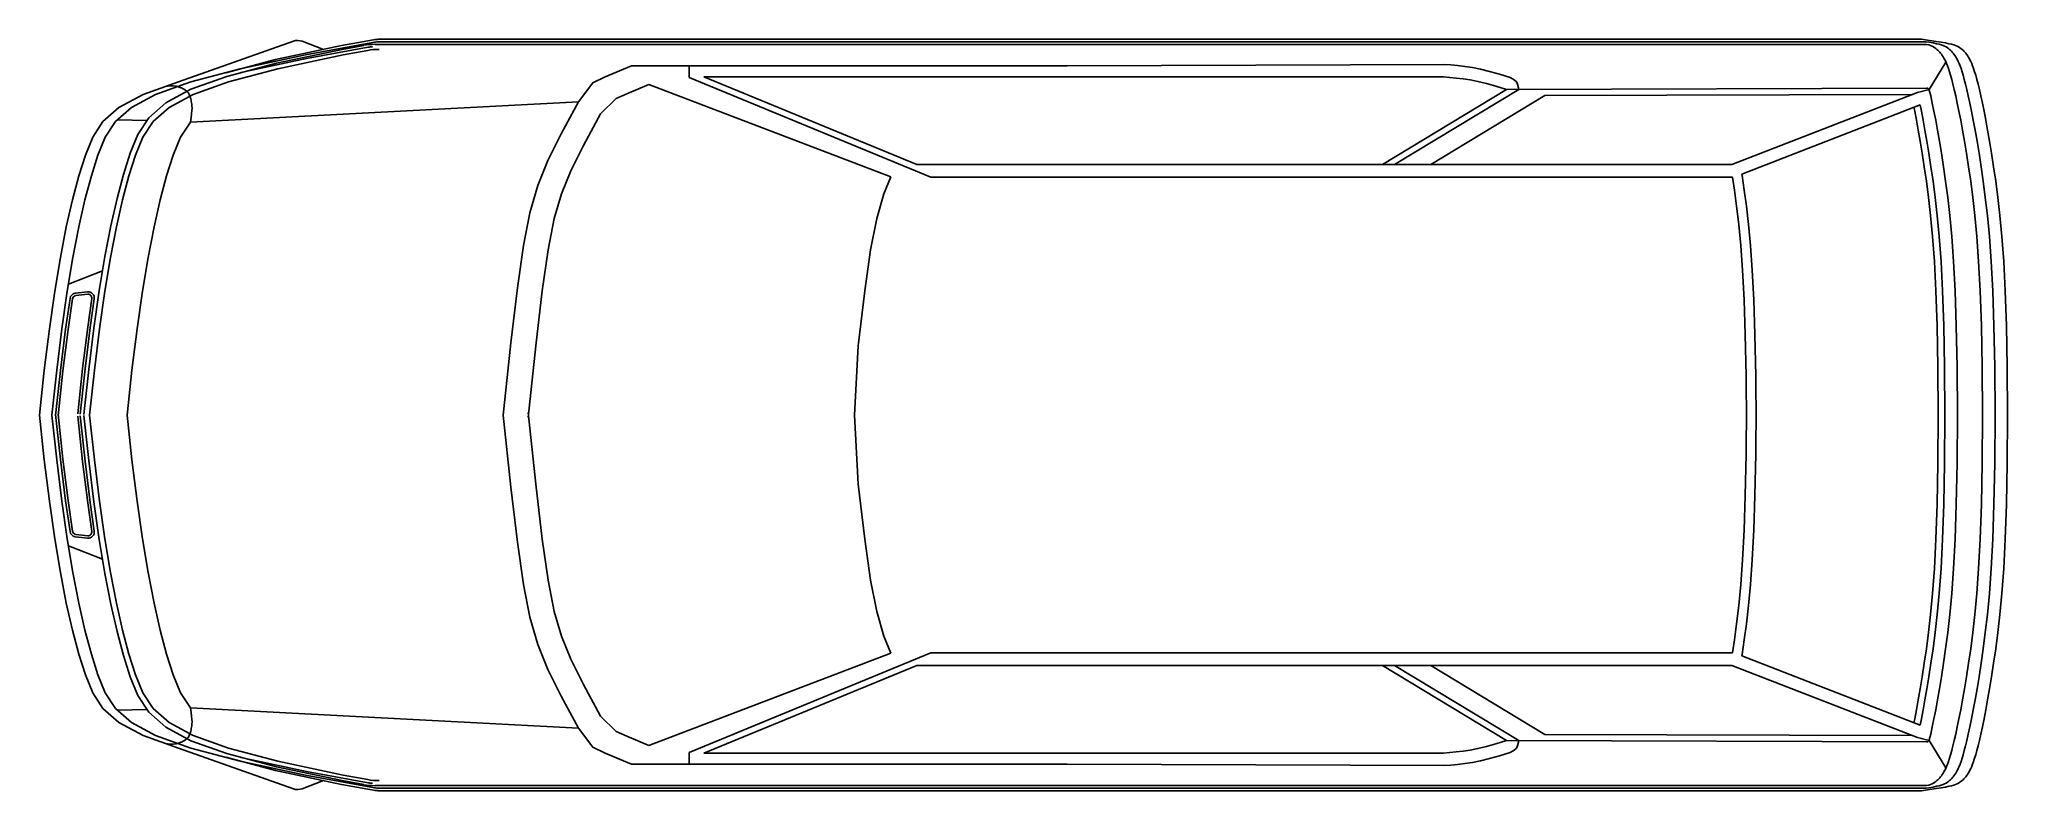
# Model space of a CAD drawing. Extents: x 5 to 501, y -94 to 96.
import ezdxf

# ---------------------------------------------------------------- set-up
doc = ezdxf.new("R2010")
doc.units = 0
doc.header["$LTSCALE"] = 50
doc.header["$MEASUREMENT"] = 0
doc.layers.get('0').update_dxf_attribs({"linetype": 'CONTINUOUS'})

msp = doc.modelspace()

# ---------------------------------------------------------------- linework, layer by layer
at = {"color": 0, "linetype": 'ByBlock'}
for p, q in [((68.67, 95.17), (39.68, 84.93)), ((70.86, 95.14), (76.21, 93.08)), ((89.08, 94.9), (71.73, 91.72)), ((88.87, 95.53), (80.75, 94.04)), ((89.24, 94.37), (480.22, 94.37)), ((90.01, 95.64), (478.96, 95.64)), ((90.22, 95.01), (480.14, 95.01)), ((64.14, 90.51), (51.61, 87.2)), ((64.36, 89.59), (51.89, 86.29)), ((71.73, 91.72), (55.21, 88.21)), ((71.92, 90.79), (55.43, 87.28)), ((80.75, 94.04), (64.14, 90.51)), ((80.93, 93.11), (64.36, 89.59)), ((81.21, 91.72), (64.69, 88.21)), ((87.45, 93.64), (71.92, 90.79)), ((86.39, 94.11), (80.93, 93.11)), ((87.38, 92.85), (81.21, 91.72)), ((263.67, 88.94), (358.73, 89.31)), ((480.87, 82.95), (485.1, 89.86)), ((39.68, 84.93), (30.78, 81.74)), ((42.84, 84.93), (33.94, 81.74)), ((55.21, 88.21), (42.84, 84.93)), ((51.89, 86.29), (42.84, 83.04)), ((52.32, 84.93), (43.42, 81.74)), ((64.69, 88.21), (52.32, 84.93)), ((168.39, 88.94), (168.39, 85.97)), ((229.3, 60.89), (168.39, 85.97)), ((225.78, 64.04), (172.07, 86.16)), ((172.07, 86.16), (358.47, 86.16)), ((30.78, 81.74), (24.68, 78.45)), ((33.94, 81.74), (27.84, 78.45)), ((36.49, 79.63), (32.23, 75.86)), ((42.84, 83.04), (36.49, 79.63)), ((43.42, 81.74), (37.31, 78.45)), ((140.48, 79.84), (42.68, 74.75)), ((158.19, 84.23), (219.22, 60.98)), ((374.36, 82.99), (343.1, 64.04)), ((377.42, 83), (346.15, 64.04)), ((384, 81.44), (355.29, 64.04)), ((374.36, 82.99), (480.28, 83.33)), ((384, 81.44), (476.31, 81.73)), ((477.88, 82.23), (431.13, 64.04)), ((480.87, 82.95), (477.88, 82.23)), ((480.9, 82.84), (481.24, 81.37)), ((481.24, 81.37), (481.63, 79.57)), ((481.63, 79.57), (482.05, 77.55)), ((20.67, 74.92), (18.09, 70.96)), ((24.68, 78.45), (20.67, 74.92)), ((23.83, 74.92), (21.25, 70.96)), ((27.84, 78.45), (23.83, 74.92)), ((31.74, 75.12), (24.29, 75.32)), ((32.23, 75.86), (29.47, 71.63)), ((33.31, 74.92), (30.73, 70.96)), ((37.31, 78.45), (33.31, 74.92)), ((478.57, 79.11), (433.67, 61.64)), ((482.05, 77.55), (482.5, 75.28)), ((482.5, 75.28), (482.96, 72.75)), ((18.09, 70.96), (16.25, 66.43)), ((21.25, 70.96), (19.41, 66.43)), ((29.47, 71.63), (27.55, 66.91)), ((30.73, 70.96), (28.89, 66.43)), ((482.96, 72.75), (483.45, 69.96)), ((483.45, 69.96), (483.96, 66.88)), ((16.25, 66.43), (14.58, 61.17)), ((19.41, 66.43), (17.74, 61.17)), ((27.55, 66.91), (25.86, 61.57)), ((28.89, 66.43), (27.22, 61.17)), ((483.96, 66.88), (484.47, 63.5)), ((14.58, 61.17), (12.97, 55.14)), ((17.74, 61.17), (16.13, 55.14)), ((25.86, 61.57), (24.23, 55.48)), ((27.22, 61.17), (25.61, 55.14)), ((225.78, 64.04), (431.13, 64.04)), ((229.3, 60.89), (431.33, 60.89)), ((484.47, 63.5), (485, 59.81)), ((485, 59.81), (485.54, 55.77)), ((12.97, 55.14), (11.42, 48.29)), ((16.13, 55.14), (14.58, 48.29)), ((24.23, 55.48), (22.67, 48.59)), ((25.61, 55.14), (24.06, 48.29)), ((485.54, 55.77), (486.06, 51.19)), ((486.06, 51.19), (486.56, 45.88)), ((11.42, 48.29), (9.93, 40.61)), ((14.58, 48.29), (13.09, 40.61)), ((22.67, 48.59), (21.17, 40.86)), ((24.06, 48.29), (22.57, 40.61)), ((486.56, 45.88), (487.01, 39.61)), ((9.93, 40.61), (8.51, 32.06)), ((13.09, 40.61), (11.66, 32.06)), ((21.17, 40.86), (19.74, 32.28)), ((22.57, 40.61), (21.14, 32.06)), ((20.56, 37.22), (11.97, 33.87)), ((487.01, 39.61), (487.4, 32.19)), ((8.51, 32.06), (7.15, 22.6)), ((11.66, 32.06), (10.31, 22.6)), ((12.36, 30.27), (11.24, 22.48)), ((12.99, 30.18), (11.87, 22.39)), ((13.62, 31.59), (13.75, 31.62)), ((13.75, 31.62), (16.74, 31.94)), ((13.82, 30.99), (16.81, 31.31)), ((17.85, 30.24), (16.81, 23.01)), ((18.47, 30.15), (17.43, 22.92)), ((19.74, 32.28), (18.37, 22.79)), ((21.14, 32.06), (19.78, 22.6)), ((487.4, 32.19), (487.7, 23.39)), ((7.15, 22.6), (5.86, 12.21)), ((10.31, 22.6), (9.01, 12.21)), ((11.24, 22.48), (9.96, 12.11)), ((11.87, 22.4), (10.58, 12.03)), ((16.81, 23), (15.51, 12.56)), ((17.43, 22.92), (16.14, 12.49)), ((18.37, 22.79), (17.08, 12.38)), ((19.78, 22.6), (18.49, 12.21)), ((487.7, 23.39), (487.91, 13.02)), ((5.86, 12.21), (4.63, 0.86)), ((9.01, 12.21), (7.79, 0.86)), ((9.96, 12.11), (8.74, 0.76)), ((10.58, 12.04), (9.36, 0.69)), ((15.51, 12.55), (14.29, 1.18)), ((16.14, 12.49), (14.92, 1.11)), ((17.08, 12.38), (15.86, 1.01)), ((18.49, 12.21), (17.27, 0.86)), ((487.91, 13.02), (488, 0.86)), ((5.86, -10.49), (4.63, 0.86)), ((9.01, -10.49), (7.79, 0.86)), ((9.96, -10.39), (8.74, 0.96)), ((10.58, -10.32), (9.36, 1.03)), ((15.51, -10.83), (14.29, 0.54)), ((16.14, -10.77), (14.92, 0.61)), ((17.08, -10.66), (15.86, 0.71)), ((18.49, -10.49), (17.27, 0.86)), ((487.91, -11.3), (488, 0.86)), ((7.15, -20.88), (5.86, -10.49)), ((10.31, -20.88), (9.01, -10.49)), ((11.24, -20.76), (9.96, -10.39)), ((11.87, -20.68), (10.58, -10.31)), ((16.81, -21.28), (15.51, -10.84)), ((17.43, -21.2), (16.14, -10.77)), ((18.37, -21.07), (17.08, -10.66)), ((19.78, -20.88), (18.49, -10.49)), ((487.7, -21.67), (487.91, -11.3)), ((8.51, -30.34), (7.15, -20.88)), ((11.66, -30.34), (10.31, -20.88)), ((12.36, -28.55), (11.24, -20.76)), ((12.99, -28.46), (11.87, -20.67)), ((17.85, -28.52), (16.81, -21.29)), ((18.47, -28.43), (17.43, -21.2)), ((19.74, -30.56), (18.37, -21.07)), ((21.14, -30.34), (19.78, -20.88)), ((487.4, -30.47), (487.7, -21.67)), ((13.82, -29.27), (16.81, -29.59)), ((9.93, -38.89), (8.51, -30.34)), ((13.09, -38.89), (11.66, -30.34)), ((20.56, -35.5), (11.97, -32.15)), ((13.62, -29.87), (13.75, -29.9)), ((13.75, -29.9), (16.74, -30.22)), ((21.17, -39.14), (19.74, -30.56)), ((22.57, -38.89), (21.14, -30.34)), ((487.01, -37.89), (487.4, -30.47)), ((11.42, -46.57), (9.93, -38.89)), ((14.58, -46.57), (13.09, -38.89)), ((22.67, -46.87), (21.17, -39.14)), ((24.06, -46.57), (22.57, -38.89)), ((486.56, -44.16), (487.01, -37.89)), ((486.06, -49.47), (486.56, -44.16)), ((12.97, -53.42), (11.42, -46.57)), ((16.13, -53.42), (14.58, -46.57)), ((24.23, -53.76), (22.67, -46.87)), ((25.61, -53.42), (24.06, -46.57)), ((485.54, -54.05), (486.06, -49.47)), ((14.58, -59.45), (12.97, -53.42)), ((17.74, -59.45), (16.13, -53.42)), ((25.86, -59.85), (24.23, -53.76)), ((27.22, -59.45), (25.61, -53.42)), ((485, -58.09), (485.54, -54.05)), ((16.25, -64.71), (14.58, -59.45)), ((19.41, -64.71), (17.74, -59.45)), ((28.89, -64.71), (27.22, -59.45)), ((158.19, -82.51), (219.22, -59.26)), ((229.3, -59.17), (168.39, -84.25)), ((229.3, -59.17), (431.33, -59.17)), ((484.47, -61.78), (485, -58.09)), ((27.55, -65.19), (25.86, -59.85)), ((225.78, -62.32), (172.07, -84.44)), ((225.78, -62.32), (431.13, -62.32)), ((374.36, -81.27), (343.1, -62.32)), ((377.42, -81.28), (346.15, -62.32)), ((384, -79.72), (355.29, -62.32)), ((477.88, -80.51), (431.13, -62.32)), ((478.57, -77.39), (433.67, -59.92)), ((483.96, -65.16), (484.47, -61.78)), ((18.09, -69.24), (16.25, -64.71)), ((20.67, -73.2), (18.09, -69.24)), ((21.25, -69.24), (19.41, -64.71)), ((23.83, -73.2), (21.25, -69.24)), ((29.47, -69.91), (27.55, -65.19)), ((30.73, -69.24), (28.89, -64.71)), ((33.31, -73.2), (30.73, -69.24)), ((482.96, -71.03), (483.45, -68.24)), ((483.45, -68.24), (483.96, -65.16)), ((24.68, -76.73), (20.67, -73.2)), ((27.84, -76.73), (23.83, -73.2)), ((31.74, -73.4), (24.29, -73.6)), ((32.23, -74.13), (29.47, -69.91)), ((36.49, -77.91), (32.23, -74.13)), ((37.31, -76.73), (33.31, -73.2)), ((140.48, -78.12), (42.68, -73.03)), ((482.05, -75.83), (482.5, -73.56)), ((482.5, -73.56), (482.96, -71.03)), ((30.78, -80.02), (24.68, -76.73)), ((33.94, -80.02), (27.84, -76.73)), ((42.84, -81.32), (36.49, -77.91)), ((43.42, -80.02), (37.31, -76.73)), ((481.24, -79.65), (481.63, -77.85)), ((481.63, -77.85), (482.05, -75.83)), ((39.68, -83.21), (30.78, -80.02)), ((42.84, -83.21), (33.94, -80.02)), ((68.67, -93.45), (39.68, -83.21)), ((51.89, -84.57), (42.84, -81.32)), ((55.21, -86.49), (42.84, -83.21)), ((52.32, -83.21), (43.42, -80.02)), ((64.69, -86.49), (52.32, -83.21)), ((168.39, -87.22), (168.39, -84.25)), ((374.36, -81.27), (480.28, -81.61)), ((384, -79.72), (476.31, -80.01)), ((480.87, -81.23), (477.88, -80.51)), ((480.87, -81.23), (485.1, -88.14)), ((480.9, -81.12), (481.24, -79.65)), ((64.14, -88.79), (51.61, -85.48)), ((64.36, -87.87), (51.89, -84.57)), ((71.73, -90), (55.21, -86.49)), ((71.92, -89.07), (55.43, -85.56)), ((80.75, -92.32), (64.14, -88.79)), ((80.93, -91.39), (64.36, -87.87)), ((81.21, -90), (64.69, -86.49)), ((87.45, -91.92), (71.92, -89.07)), ((172.07, -84.44), (358.47, -84.44)), ((263.67, -87.22), (358.73, -87.59)), ((70.86, -93.42), (76.21, -91.36)), ((89.08, -93.18), (71.73, -90)), ((88.87, -93.81), (80.75, -92.32)), ((86.39, -92.39), (80.93, -91.39)), ((87.38, -91.13), (81.21, -90)), ((89.24, -92.65), (480.22, -92.65)), ((90.01, -93.92), (478.96, -93.92)), ((90.22, -93.29), (480.14, -93.29))]:
    msp.add_line(p, q, dxfattribs=at)
for points in [[(478.96, 95.64), (480.95, 95.36), (482.59, 95.12), (483.92, 94.91), (485, 94.72), (485.85, 94.54), (486.52, 94.38), (487.07, 94.22), (487.52, 94.05), (487.92, 93.88), (488.27, 93.7), (488.59, 93.51), (488.88, 93.31), (489.15, 93.1), (489.39, 92.88), (489.62, 92.65), (489.84, 92.41), (490.06, 92.15), (490.27, 91.88), (490.49, 91.59), (490.7, 91.26), (490.91, 90.9), (491.13, 90.49), (491.35, 90.02), (491.58, 89.5), (491.81, 88.91), (492.05, 88.24), (492.31, 87.47), (492.58, 86.57), (492.87, 85.53), (493.18, 84.33), (493.51, 82.95), (493.87, 81.37), (494.27, 79.57), (494.69, 77.55), (495.13, 75.28), (495.6, 72.75), (496.09, 69.96), (496.59, 66.88), (497.11, 63.5), (497.64, 59.81), (498.17, 55.77), (498.7, 51.19), (499.2, 45.88), (499.65, 39.61), (500.03, 32.19), (500.34, 23.39), (500.55, 13.02), (500.63, 0.86)], [(480.14, 95.01), (480.76, 94.91), (481.84, 94.72), (482.69, 94.54), (483.36, 94.38), (483.91, 94.22), (484.36, 94.05), (484.76, 93.88), (485.11, 93.7), (485.44, 93.51), (485.72, 93.31), (485.99, 93.1), (486.23, 92.88), (486.46, 92.65), (486.68, 92.41), (486.9, 92.15), (487.11, 91.88), (487.33, 91.59), (487.54, 91.26), (487.75, 90.9), (487.97, 90.49), (488.19, 90.02), (488.42, 89.5), (488.65, 88.91), (488.89, 88.24), (489.15, 87.47), (489.42, 86.57), (489.71, 85.53), (490.02, 84.33), (490.35, 82.95), (490.72, 81.37), (491.11, 79.57), (491.53, 77.55), (491.97, 75.28), (492.44, 72.75), (492.93, 69.96), (493.43, 66.88), (493.95, 63.5), (494.48, 59.81), (495.01, 55.77), (495.54, 51.19), (496.04, 45.88), (496.49, 39.61), (496.88, 32.19), (497.18, 23.39), (497.39, 13.02), (497.48, 0.86)], [(480.22, 94.37), (480.75, 94.22), (481.2, 94.05), (481.6, 93.88), (481.96, 93.7), (482.28, 93.51), (482.57, 93.31), (482.83, 93.1), (483.07, 92.88), (483.3, 92.65), (483.52, 92.41), (483.74, 92.15), (483.95, 91.88), (484.17, 91.59), (484.38, 91.26), (484.59, 90.9), (484.81, 90.49), (485.03, 90.02), (485.26, 89.5), (485.49, 88.91), (485.73, 88.24), (485.99, 87.47), (486.26, 86.57), (486.55, 85.53), (486.86, 84.33), (487.19, 82.95), (487.56, 81.37), (487.95, 79.57), (488.37, 77.55), (488.81, 75.28), (489.28, 72.75), (489.77, 69.96), (490.27, 66.88), (490.79, 63.5), (491.32, 59.81), (491.86, 55.77), (492.38, 51.19), (492.88, 45.88), (493.33, 39.61), (493.72, 32.19), (494.02, 23.39), (494.23, 13.02), (494.32, 0.86)], [(375.31, 86), (372.59, 86.86), (370.09, 87.55), (367.82, 88.08), (365.74, 88.49), (363.83, 88.79), (362.04, 89.01), (360.36, 89.17), (358.73, 89.31)], [(140.48, 79.84), (144.07, 84.63), (147.21, 86.19), (153.87, 88.94), (156.62, 88.94), (263.67, 88.94)], [(374.36, 82.99), (371.69, 83.83), (369.31, 84.49), (367.15, 85), (365.2, 85.38), (363.39, 85.66), (361.7, 85.87), (360.07, 86.02), (358.47, 86.16)], [(375.31, 86), (376.32, 85.45), (376.84, 84.93), (377.15, 84.32), (377.41, 83.41), (377.42, 83)], [(42.68, 74.75), (42.87, 75.9), (43, 76.85), (43.07, 77.64), (43.1, 78.28), (43.09, 78.81), (43.05, 79.24), (42.99, 79.62), (42.92, 79.96), (42.85, 80.28), (42.77, 80.59), (42.69, 80.89), (42.6, 81.17), (42.51, 81.44), (42.41, 81.68), (42.3, 81.9), (42.18, 82.1), (42.05, 82.27), (41.92, 82.42), (41.77, 82.56), (41.63, 82.67), (41.47, 82.77), (41.32, 82.87), (41.17, 82.95), (41.03, 83.03), (40.89, 83.12), (40.74, 83.2), (40.6, 83.28), (40.44, 83.36), (40.28, 83.44), (40.09, 83.52), (39.89, 83.59), (39.66, 83.67), (39.39, 83.74), (39.09, 83.8), (38.76, 83.85), (38.38, 83.88), (37.96, 83.89), (37.49, 83.88), (36.96, 83.83), (36.39, 83.75)], [(140.48, 79.84), (136.13, 71.78), (132.79, 65.06), (130.23, 58.74), (128.25, 51.9), (126.6, 43.62), (125.09, 32.97), (123.47, 19.03), (121.53, 0.86)], [(146.04, 76.84), (149.95, 80.71), (152.7, 81.88), (158.19, 84.23)], [(476.31, 81.73), (476.34, 81.63)], [(42.68, 74.75), (40.21, 70.96), (38.37, 66.43), (36.7, 61.17), (35.09, 55.14), (33.53, 48.29), (32.05, 40.61), (30.62, 32.06), (29.26, 22.6), (27.97, 12.21), (26.75, 0.86)], [(146.04, 76.84), (141.74, 68.88), (138.55, 62.47), (136.21, 56.67), (134.39, 50.41), (132.84, 42.56), (131.35, 32.16), (129.75, 18.33), (127.81, 0.19)], [(477.01, 78.5), (477.21, 77.55), (477.66, 75.28), (478.12, 72.75), (478.61, 69.96), (479.12, 66.88), (479.63, 63.5), (480.16, 59.81), (480.7, 55.77), (481.22, 51.19), (481.72, 45.88), (482.17, 39.61), (482.56, 32.19), (482.86, 23.39), (483.07, 13.02), (483.16, 0.86)], [(478.57, 79.11), (478.89, 77.55), (479.34, 75.28), (479.8, 72.75), (480.29, 69.96), (480.8, 66.88), (481.31, 63.5), (481.84, 59.81), (482.38, 55.77), (482.9, 51.19), (483.4, 45.88), (483.85, 39.61), (484.24, 32.19), (484.54, 23.39), (484.75, 13.02), (484.84, 0.86)], [(219.22, 60.98), (217.48, 56.67), (215.66, 50.41), (214.1, 42.56), (212.62, 32.16), (211.01, 18.33), (210.01, 0.86)], [(431.33, 60.89), (431.8, 57.58), (432.34, 53.53), (432.86, 48.96), (433.36, 43.64), (433.81, 37.38), (434.2, 29.95), (434.51, 21.16), (434.71, 10.78), (434.8, -1.37)], [(433.67, 61.64), (433.73, 61.26), (434.26, 57.58), (434.79, 53.53), (435.31, 48.96), (435.81, 43.64), (436.26, 37.38), (436.65, 29.95), (436.96, 21.16), (437.16, 10.78), (437.25, -1.37)], [(42.68, -73.03), (40.21, -69.24), (38.37, -64.71), (36.7, -59.45), (35.09, -53.42), (33.53, -46.57), (32.05, -38.89), (30.62, -30.34), (29.26, -20.88), (27.97, -10.49), (26.75, 0.86)], [(140.48, -78.12), (136.13, -70.06), (132.79, -63.34), (130.23, -57.02), (128.25, -50.18), (126.6, -41.9), (125.09, -31.25), (123.47, -17.31), (121.53, 0.86)], [(146.04, -75.12), (141.74, -67.15), (138.55, -60.75), (136.21, -54.95), (134.39, -48.69), (132.84, -40.84), (131.35, -30.44), (129.75, -16.61), (127.81, 1.53)], [(219.22, -59.26), (217.48, -54.95), (215.66, -48.69), (214.1, -40.84), (212.62, -30.44), (211.01, -16.61), (210.01, 0.86)], [(431.33, -59.17), (431.8, -55.86), (432.34, -51.81), (432.86, -47.24), (433.36, -41.92), (433.81, -35.66), (434.2, -28.23), (434.51, -19.44), (434.71, -9.06), (434.8, 3.09)], [(433.67, -59.92), (433.73, -59.54), (434.26, -55.86), (434.79, -51.81), (435.31, -47.24), (435.81, -41.92), (436.26, -35.66), (436.65, -28.23), (436.96, -19.44), (437.16, -9.06), (437.25, 3.09)], [(477.01, -76.78), (477.21, -75.83), (477.66, -73.56), (478.12, -71.03), (478.61, -68.24), (479.12, -65.16), (479.63, -61.78), (480.16, -58.09), (480.7, -54.05), (481.22, -49.47), (481.72, -44.16), (482.17, -37.89), (482.56, -30.47), (482.86, -21.67), (483.07, -11.3), (483.16, 0.86)], [(478.57, -77.39), (478.89, -75.83), (479.34, -73.56), (479.8, -71.03), (480.29, -68.24), (480.8, -65.16), (481.31, -61.78), (481.84, -58.09), (482.38, -54.05), (482.9, -49.47), (483.4, -44.16), (483.85, -37.89), (484.24, -30.47), (484.54, -21.67), (484.75, -11.3), (484.84, 0.86)], [(478.96, -93.92), (480.95, -93.64), (482.59, -93.4), (483.92, -93.19), (485, -93), (485.85, -92.82), (486.52, -92.66), (487.07, -92.5), (487.52, -92.33), (487.92, -92.16), (488.27, -91.98), (488.59, -91.79), (488.88, -91.59), (489.15, -91.38), (489.39, -91.16), (489.62, -90.93), (489.84, -90.69), (490.06, -90.43), (490.27, -90.16), (490.49, -89.87), (490.7, -89.54), (490.91, -89.18), (491.13, -88.77), (491.35, -88.3), (491.58, -87.78), (491.81, -87.19), (492.05, -86.52), (492.31, -85.75), (492.58, -84.85), (492.87, -83.81), (493.18, -82.61), (493.51, -81.23), (493.87, -79.65), (494.27, -77.85), (494.69, -75.83), (495.13, -73.56), (495.6, -71.03), (496.09, -68.24), (496.59, -65.16), (497.11, -61.78), (497.64, -58.09), (498.17, -54.05), (498.7, -49.47), (499.2, -44.16), (499.65, -37.89), (500.03, -30.47), (500.34, -21.67), (500.55, -11.3), (500.63, 0.86)], [(480.14, -93.29), (480.76, -93.19), (481.84, -93), (482.69, -92.82), (483.36, -92.66), (483.91, -92.5), (484.36, -92.33), (484.76, -92.16), (485.11, -91.98), (485.44, -91.79), (485.72, -91.59), (485.99, -91.38), (486.23, -91.16), (486.46, -90.93), (486.68, -90.69), (486.9, -90.43), (487.11, -90.16), (487.33, -89.87), (487.54, -89.54), (487.75, -89.18), (487.97, -88.77), (488.19, -88.3), (488.42, -87.78), (488.65, -87.19), (488.89, -86.52), (489.15, -85.75), (489.42, -84.85), (489.71, -83.81), (490.02, -82.61), (490.35, -81.23), (490.72, -79.65), (491.11, -77.85), (491.53, -75.83), (491.97, -73.56), (492.44, -71.03), (492.93, -68.24), (493.43, -65.16), (493.95, -61.78), (494.48, -58.09), (495.01, -54.05), (495.54, -49.47), (496.04, -44.16), (496.49, -37.89), (496.88, -30.47), (497.18, -21.67), (497.39, -11.3), (497.48, 0.86)], [(480.22, -92.65), (480.75, -92.5), (481.2, -92.33), (481.6, -92.16), (481.96, -91.98), (482.28, -91.79), (482.57, -91.59), (482.83, -91.38), (483.07, -91.16), (483.3, -90.93), (483.52, -90.69), (483.74, -90.43), (483.95, -90.16), (484.17, -89.87), (484.38, -89.54), (484.59, -89.18), (484.81, -88.77), (485.03, -88.3), (485.26, -87.78), (485.49, -87.19), (485.73, -86.52), (485.99, -85.75), (486.26, -84.85), (486.55, -83.81), (486.86, -82.61), (487.19, -81.23), (487.56, -79.65), (487.95, -77.85), (488.37, -75.83), (488.81, -73.56), (489.28, -71.03), (489.77, -68.24), (490.27, -65.16), (490.79, -61.78), (491.32, -58.09), (491.86, -54.05), (492.38, -49.47), (492.88, -44.16), (493.33, -37.89), (493.72, -30.47), (494.02, -21.67), (494.23, -11.3), (494.32, 0.86)], [(42.68, -73.03), (42.87, -74.18), (43, -75.13), (43.07, -75.92), (43.1, -76.56), (43.09, -77.08), (43.05, -77.52), (42.99, -77.9), (42.92, -78.24), (42.85, -78.56), (42.77, -78.87), (42.69, -79.17), (42.6, -79.45), (42.51, -79.72), (42.41, -79.96), (42.3, -80.18), (42.18, -80.38), (42.05, -80.55), (41.92, -80.7), (41.77, -80.84), (41.63, -80.95), (41.47, -81.05), (41.32, -81.15), (41.17, -81.23), (41.03, -81.31), (40.89, -81.4), (40.74, -81.48), (40.6, -81.56), (40.44, -81.64), (40.28, -81.72), (40.09, -81.8), (39.89, -81.87), (39.66, -81.95), (39.39, -82.02), (39.09, -82.08), (38.76, -82.13), (38.38, -82.16), (37.96, -82.17), (37.49, -82.16), (36.96, -82.11), (36.39, -82.03)], [(140.48, -78.12), (144.07, -82.91), (147.21, -84.47), (153.87, -87.22), (156.62, -87.22), (263.67, -87.22)], [(146.04, -75.12), (149.95, -78.99), (152.7, -80.16), (158.19, -82.51)], [(374.36, -81.27), (371.69, -82.11), (369.31, -82.77), (367.15, -83.28), (365.2, -83.66), (363.39, -83.94), (361.7, -84.15), (360.07, -84.3), (358.47, -84.44)], [(375.31, -84.28), (372.59, -85.14), (370.09, -85.83), (367.82, -86.36), (365.74, -86.77), (363.83, -87.07), (362.04, -87.29), (360.36, -87.45), (358.73, -87.59)], [(375.31, -84.28), (376.32, -83.73), (376.84, -83.21), (377.15, -82.6), (377.41, -81.68), (377.42, -81.28)], [(476.31, -80.01), (476.34, -79.91)]]:
    msp.add_lwpolyline(points, dxfattribs=at)
for centre, radius, start, end in [((69.73, 92.19), 3.16, 68.904, 109.4488), ((89.24, 78.58), 15.8, 90, 100.3935), ((90.01, 89.32), 6.32, 90, 100.3935), ((90.22, 88.69), 6.32, 90, 100.3935), ((90.23, 77.31), 15.8, 90, 100.3935), ((88.59, 87.42), 6.32, 90, 100.3935), ((480.28, 82.69), 0.632, 12.9454, 90.1813), ((13.93, 30.04), 1.58, 101.3167, 171.8204), ((13.93, 30.04), 0.948, 101.3167, 171.8204), ((16.91, 30.37), 1.58, 351.8204, 96.141), ((16.91, 30.37), 0.948, 351.8204, 96.141), ((13.93, -28.32), 1.58, 188.1796, 258.6833), ((13.93, -28.32), 0.948, 188.1796, 258.6833), ((16.91, -28.65), 1.58, 263.859, 8.1796), ((16.91, -28.65), 0.948, 263.859, 8.1796), ((480.28, -80.97), 0.632, 269.8187, 347.0546), ((69.73, -90.47), 3.16, 250.5512, 291.096), ((89.24, -76.86), 15.8, 259.6065, 270), ((90.23, -75.59), 15.8, 259.6065, 270), ((88.59, -85.7), 6.32, 259.6065, 270), ((90.01, -87.6), 6.32, 259.6065, 270), ((90.22, -86.97), 6.32, 259.6065, 270)]:
    msp.add_arc(centre, radius, start, end, dxfattribs=at)

doc.saveas('drawing.dxf')
